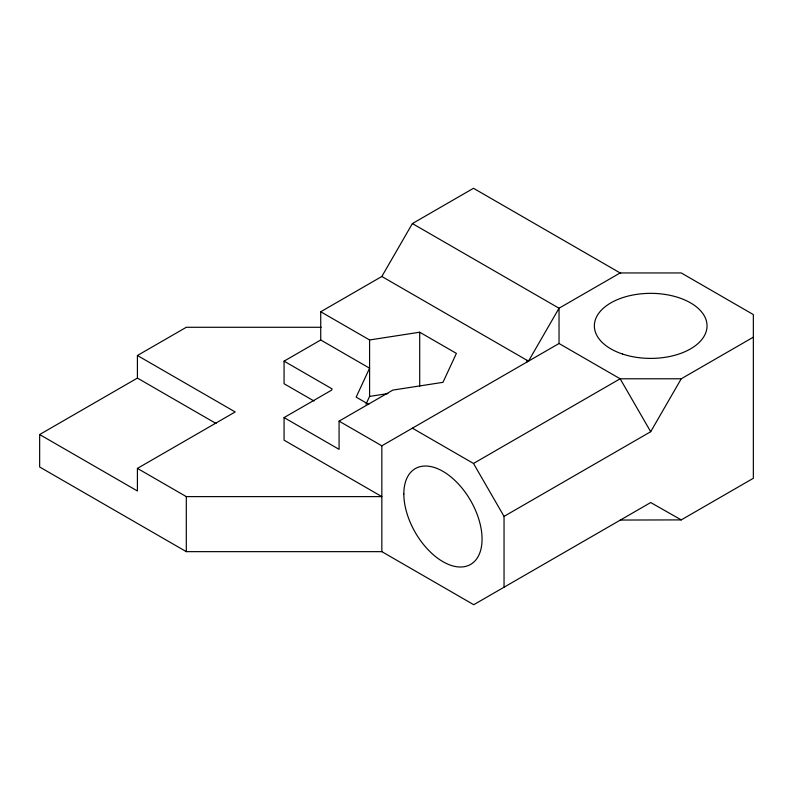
<?xml version="1.0" encoding="UTF-8"?>
<svg xmlns="http://www.w3.org/2000/svg" width="793" height="793" viewBox="0 0 793 793"><rect width="100%" height="100%" fill="white"/><g stroke="black" fill="none" stroke-linecap="round" stroke-linejoin="round"><path stroke-width="1.19" d="M527.067 361.965L527.067 360.329M365.969 404.202L369.588 396.411L369.588 339.969L320.729 311.758L320.729 339.989L369.588 368.19L356.156 397.124L368.735 404.39M320.729 311.758L381.839 276.479L412.39 223.567L473.49 188.288L620.721 273.288M504.041 587.216L504.041 516.372L650.696 431.709L681.246 378.786L753.35 337.164M381.839 276.479L528.485 361.152L559.035 308.229L620.146 272.951L681.246 272.951L753.35 314.583L753.35 478.278L681.246 519.901L650.696 502.544L473.738 604.712L381.839 551.65L186.305 551.65L39.65 466.988L39.65 434.534L137.417 378.083L137.417 355.502L186.305 327.281L321.195 327.281M313.969 400.99L284.072 383.733L284.072 361.152L320.729 339.989M39.65 434.534L137.417 490.976L137.417 468.395L235.184 411.954L137.417 355.502M137.417 468.395L186.305 496.616L381.839 496.616L284.072 440.174L284.072 417.594L331.514 390.206L332.118 388.897L284.072 361.152M284.072 417.594L339.077 449.353L339.077 421.133L392.852 390.087L442.97 382.335L456.391 353.4L419.705 332.217L369.588 339.969M339.077 421.133L381.839 445.815L559.035 343.508L620.146 378.786L681.246 378.786M412.39 428.18L473.49 463.459L620.146 378.786L650.696 431.709M369.588 396.411L387.926 393.576M620.384 520.049L681.246 519.901M412.39 223.567L559.035 308.229L559.035 343.508M137.417 378.083L216.053 423.492M473.49 463.459L504.041 516.372M419.705 332.217L419.705 386.211M381.839 445.815L381.839 551.65M186.305 496.616L186.305 551.65M403.835 493.94A55.302 31.928 60 0 0 462.497 566.916A55.302 31.928 60 0 0 462.497 488.696A55.302 31.928 60 0 0 403.835 493.94M622.525 354.045A56.343 32.533 0 0 0 707.039 325.873A56.343 32.533 0 0 0 622.525 297.702A56.343 32.533 0 0 0 622.525 354.045"/></g></svg>
